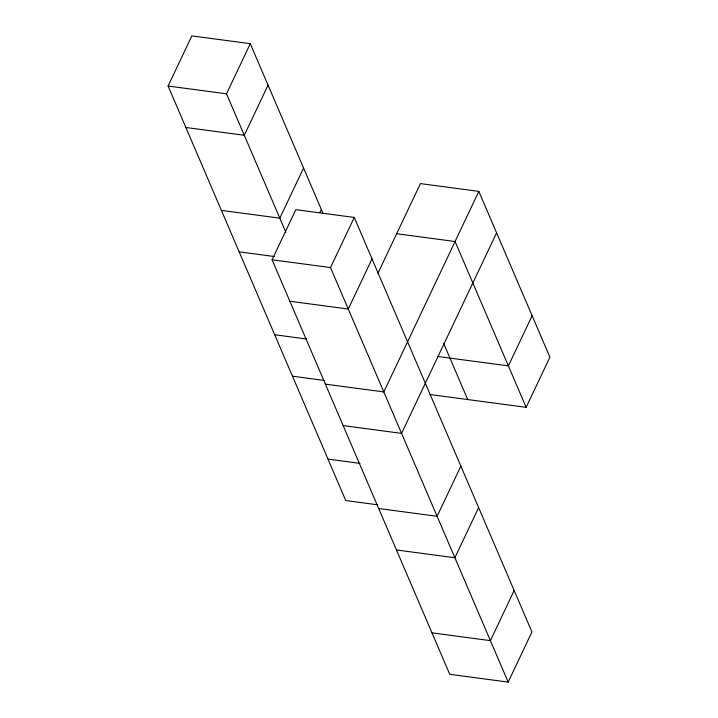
<?xml version="1.0" encoding="UTF-8"?>
<svg xmlns="http://www.w3.org/2000/svg" width="718" height="718" viewBox="0 0 718 718"><rect width="100%" height="100%" fill="white"/><g stroke="black" fill="none" stroke-linecap="round" stroke-linejoin="round"><path stroke-width="1.08" d="M377.731 504.817L345.771 500.563L168.102 86.034L191.859 35.9L250.277 43.681L323.1 213.587M285.89 232.327L226.52 93.816L250.277 43.681M268.047 85.137L244.291 135.271L185.872 127.49M303.579 168.039L279.823 218.173L221.404 210.392M272.086 259.79L295.843 209.656L354.261 217.437L531.93 631.966L508.173 682.1L449.755 674.319L272.086 259.79L330.504 267.572L508.173 682.1M319.923 212.501L321.341 209.494M330.504 267.572L354.261 217.437M372.032 258.893L348.275 309.027L289.857 301.246M377.937 273.244L420.416 183.602L478.825 191.383L549.898 357.196L526.141 407.33L430.244 394.559M478.825 191.383L383.807 391.929L325.389 384.148M496.596 232.838L401.568 433.385L343.15 425.603M460.857 466.153L437.1 516.287L378.691 508.506M532.128 315.74L508.371 365.875L437.827 356.478M478.628 507.608L454.871 557.742L396.453 549.961M514.16 590.51L490.403 640.644L431.985 632.863M168.102 86.034L226.52 93.816M396.659 233.736L455.077 241.517L526.141 407.33M239.175 251.847L274.438 256.541M274.707 334.75L306.667 339.013M292.468 376.205L324.437 380.459M328 459.107L359.969 463.37M443.814 343.769L467.723 399.549"/></g></svg>
